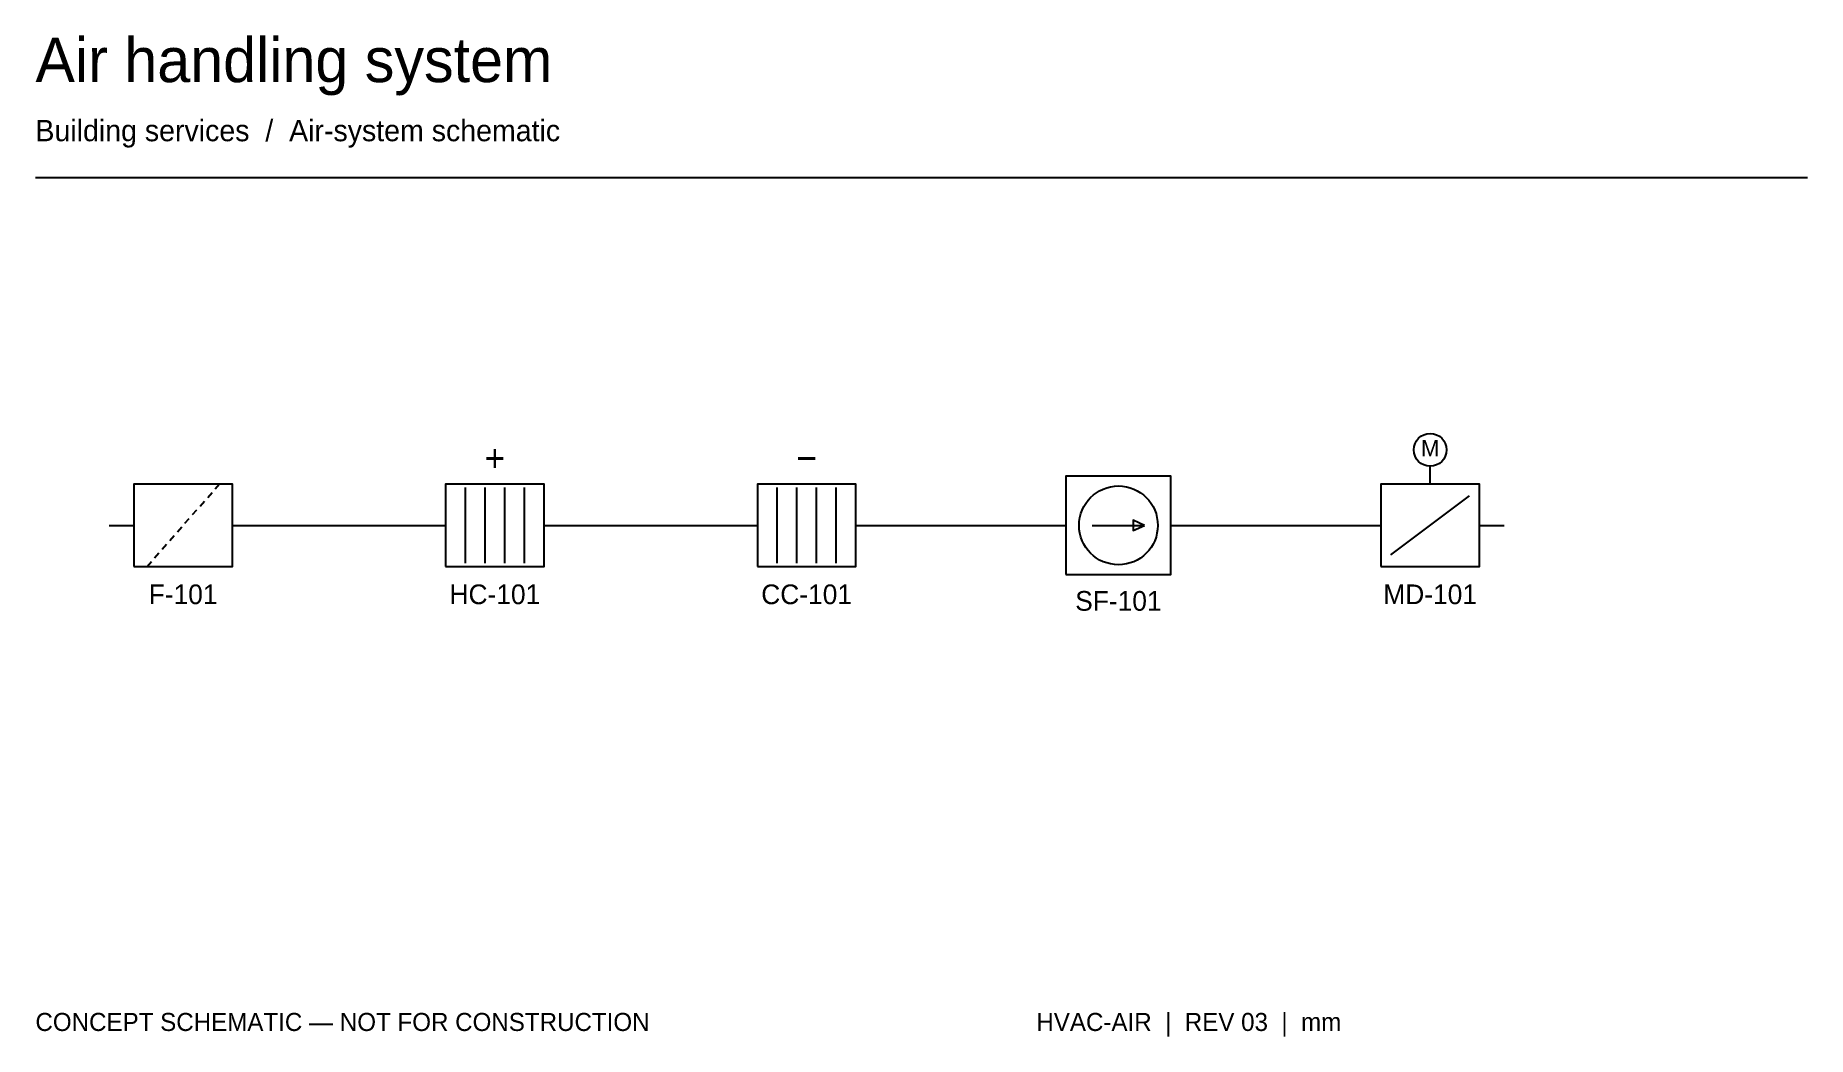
# Model space of a CAD drawing. Header units: millimetres. Extents: x 40 to 1120, y 39 to 648.
import ezdxf
from ezdxf.enums import TextEntityAlignment as Align

# ---------------------------------------------------------------- set-up
doc = ezdxf.new("R2010")
doc.units = ezdxf.units.MM
doc.linetypes.add('CC_DASH_4_3', pattern=[7, 4, -3])
doc.layers.get('0').update_dxf_attribs({"linetype": 'CONTINUOUS', "true_color": 0x344755})
doc.layers.add('Annotations', color=7, linetype='CONTINUOUS', true_color=0x71808a)
doc.layers.add('HVAC', color=7, linetype='CONTINUOUS', true_color=0x355463)

# ---------------------------------------------------------------- blocks, each defined once
blk = doc.blocks.new('CC_HVAC_FILTER')
at = {"color": 0, "linetype": 'CC_DASH_4_3'}
blk.add_line((-22, -25), (22, 25), dxfattribs=at)
at = {"color": 0, "linetype": 'CONTINUOUS'}
for p, q in [((-45, 0), (-30, 0)), ((30, 0), (45, 0))]:
    blk.add_line(p, q, dxfattribs=at)
blk.add_lwpolyline([(-30, -25), (30, -25), (30, 25), (-30, 25)], close=True, dxfattribs=at)
blk = doc.blocks.new('CC_HVAC_HEATING_COIL')
at = {"color": 0, "linetype": 'CONTINUOUS'}
for p, q in [((-18, -23), (-18, 23)), ((-6, -23), (-6, 23)), ((6, -23), (6, 23)), ((18, -23), (18, 23)), ((-45, 0), (-30, 0)), ((30, 0), (45, 0))]:
    blk.add_line(p, q, dxfattribs=at)
blk.add_lwpolyline([(-30, -25), (30, -25), (30, 25), (-30, 25)], close=True, dxfattribs=at)
blk.add_text('+', height=16, dxfattribs=at).set_placement((0, 33), align=Align.CENTER)
blk = doc.blocks.new('CC_HVAC_COOLING_COIL')
at = {"color": 0, "linetype": 'CONTINUOUS'}
for p, q in [((-18, -23), (-18, 23)), ((-6, -23), (-6, 23)), ((6, -23), (6, 23)), ((18, -23), (18, 23)), ((-45, 0), (-30, 0)), ((30, 0), (45, 0))]:
    blk.add_line(p, q, dxfattribs=at)
blk.add_lwpolyline([(-30, -25), (30, -25), (30, 25), (-30, 25)], close=True, dxfattribs=at)
blk.add_text('−', height=16, dxfattribs=at).set_placement((0, 33), align=Align.CENTER)
blk = doc.blocks.new('CC_HVAC_FAN')
at = {"color": 0, "linetype": 'CONTINUOUS'}
for p, q in [((-45, 0), (-32, 0)), ((-16, 0), (16, 0)), ((32, 0), (45, 0))]:
    blk.add_line(p, q, dxfattribs=at)
for points in [[(-32, -30), (32, -30), (32, 30), (-32, 30)], [(16, 0), (9, 3.15), (9, -3.15)]]:
    blk.add_lwpolyline(points, close=True, dxfattribs=at)
blk.add_circle((0, 0), 24, dxfattribs=at)
blk = doc.blocks.new('CC_HVAC_MOTOR_DAMPER')
at = {"color": 0, "linetype": 'CONTINUOUS'}
for p, q in [((0, 25), (0, 36)), ((-24, -18), (24, 18)), ((-45, 0), (-30, 0)), ((30, 0), (45, 0))]:
    blk.add_line(p, q, dxfattribs=at)
blk.add_lwpolyline([(-30, -25), (30, -25), (30, 25), (-30, 25)], close=True, dxfattribs=at)
blk.add_circle((0, 46), 10, dxfattribs=at)
blk.add_text('M', height=10, dxfattribs=at).set_placement((0, 42), align=Align.CENTER)

msp = doc.modelspace()

# ---------------------------------------------------------------- linework, layer by layer
at = {"layer": 'Annotations'}
msp.add_line((40, 562), (1120, 562), dxfattribs=at)
at = {"layer": 'HVAC', "color": 7, "true_color": 0x528c80}
for points in [[(175, 350), (275, 350)], [(365, 350), (465, 350)], [(555, 350), (655, 350)], [(745, 350), (845, 350)]]:
    msp.add_lwpolyline(points, dxfattribs=at)

# ---------------------------------------------------------------- block references
at = {"layer": 'HVAC'}
ref = msp.add_blockref('CC_HVAC_MOTOR_DAMPER', (890, 350), dxfattribs=at)
ref.add_attrib('TAG', 'MD-101', dxfattribs={"height": 12}).set_placement((890, 302), align=Align.CENTER)
ref = msp.add_blockref('CC_HVAC_HEATING_COIL', (320, 350), dxfattribs=at)
ref.add_attrib('TAG', 'HC-101', dxfattribs={"height": 12}).set_placement((320, 302), align=Align.CENTER)
ref = msp.add_blockref('CC_HVAC_COOLING_COIL', (510, 350), dxfattribs=at)
ref.add_attrib('TAG', 'CC-101', dxfattribs={"height": 12}).set_placement((510, 302), align=Align.CENTER)
ref = msp.add_blockref('CC_HVAC_FAN', (700, 350), dxfattribs=at)
ref.add_attrib('TAG', 'SF-101', dxfattribs={"height": 12}).set_placement((700, 298), align=Align.CENTER)
ref = msp.add_blockref('CC_HVAC_FILTER', (130, 350), dxfattribs=at)
ref.add_attrib('TAG', 'F-101', dxfattribs={"height": 12}).set_placement((130, 302), align=Align.CENTER)

# ---------------------------------------------------------------- texts
at = {"layer": 'Annotations'}
for s, height, p in [('Air handling system', 27, (40, 620)), ('Building services  /  Air-system schematic', 13, (40, 584)), ('CONCEPT SCHEMATIC — NOT FOR CONSTRUCTION', 11, (40, 42)), ('HVAC-AIR  |  REV 03  |  mm', 11, (650, 42))]:
    msp.add_text(s, height=height, dxfattribs=at).set_placement(p)

doc.saveas('drawing.dxf')
